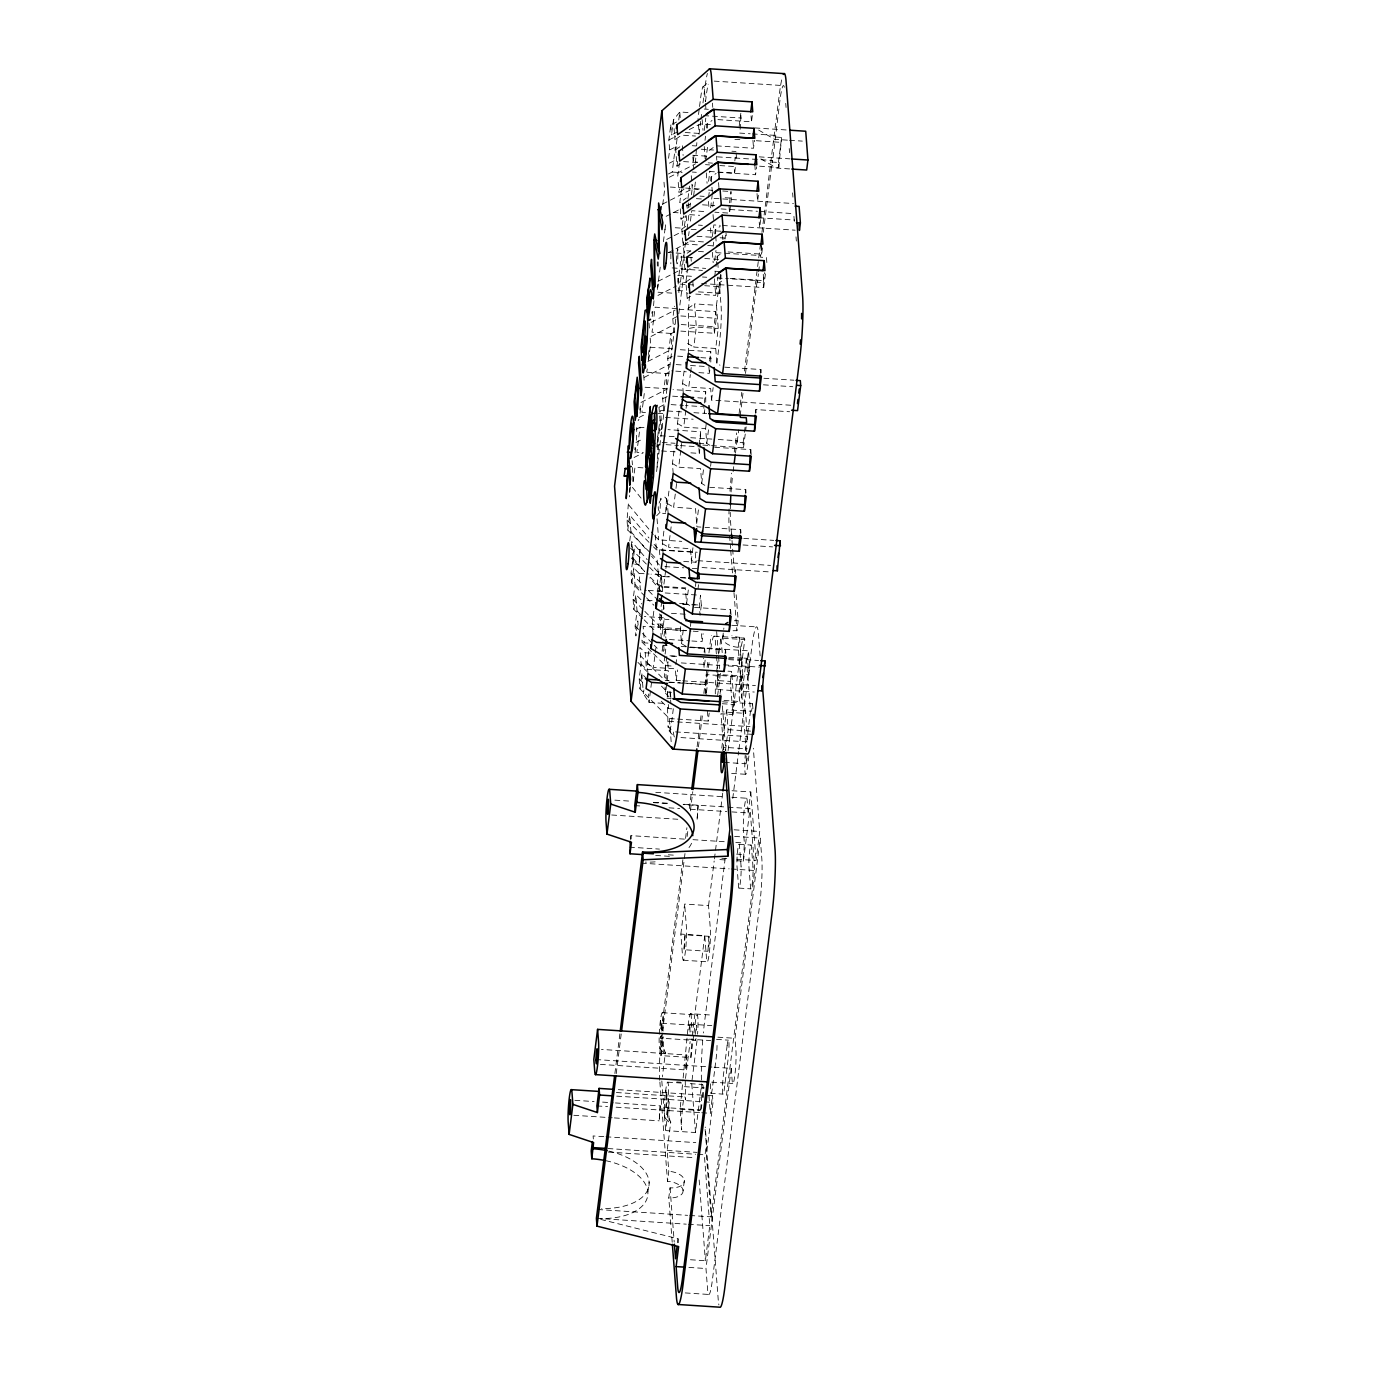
<?xml version="1.0" encoding="UTF-8"?>
<svg xmlns="http://www.w3.org/2000/svg" width="1376" height="1376" viewBox="0 0 1376 1376"><rect width="100%" height="100%" fill="white"/><g stroke="black" fill="none" stroke-linecap="round" stroke-linejoin="round"><path stroke-width="0.75" stroke-dasharray="5 3.75" d="M662.08 1040.755L662.527 1046.07L665.399 1052.606L662.338 1076.909M667.446 1110.157L667.876 1115.506L670.748 1122.076L667.171 1150.456L668.788 1171.303L667.515 1181.313A15.033 8.17 7.2 0 1 683.081 1190.55L684.354 1180.539A15.033 8.17 7.2 0 0 668.788 1171.303M665.915 1090.205L666.328 1095.588L669.218 1102.228A22.842 2.133 -86.3 0 0 670.748 1122.076M660.583 1020.631L660.962 1026.066L663.146 1031.071M630.397 486.812L629.468 496.822M629.503 492.608L629.795 486.399M657.16 467.169L657.866 443.364L657.057 447.114M661.822 1031.14L661.684 1023.194L660.48 1030.228M690.047 1032.12L689.909 1024.174L688.705 1031.209M695.207 1034.442L696.497 1025.447L696.652 1033.393M746.17 755.871L746.308 763.8L747.512 756.783M636.417 440.251L636.813 427.454M653.961 300.725L653.548 305.816M670.852 253.889L670.852 263.762M685.248 1080.487L685.489 1099.871A18.043 1.686 -86.3 0 0 682.823 1104.962A18.043 1.686 -86.3 0 0 681.705 1129.902L680.105 1109.228L682.943 1080.022M683.15 1077.941L687.811 1029.97A18.043 1.686 -86.3 0 1 690.597 1013.682L712.579 1015.144M666.38 510.204C670.318 478.143 646.754 514.951 665.726 513.42M701.846 1104.79L701.21 1109.125M640.322 405.817L639.788 410.168M640.7 408.242L639.874 414.726M635.712 447.991L634.766 455.026M668.581 158.274L669.63 149.932L668.874 140.008L670.766 124.992L678.162 121.208M662.75 204.577L664.591 189.974L663.834 180.05M677.25 131.993L671.522 134.917L673.432 119.901L679.778 111.972L689.737 112.626M649.799 552.309L627.766 530.07L627.009 520.145L628.591 501.156M679.899 136.293L674.945 139.75L675.427 136M648.474 354.475L648.973 350.467M644.02 427.558L640.029 427.3L636.864 452.326L642.85 452.704M644.278 393.502L641.921 412.284L645.912 412.542M648.543 359.721L649.592 351.379M660.222 267.133L657.057 292.159L673.002 293.191M663.421 241.694L665.004 229.173M668.392 173.978L672.21 172.034L675.358 147.008L679.348 147.266M678.764 119.987L679.778 111.972L680.26 118.284M648.509 360.443L650.607 343.742L650.143 337.533M658.141 284.006L657.728 287.343L657.642 283.095M664.986 229.775L665.829 222.981M627.766 530.07L629.658 515.054L648.99 537.999M680.294 163.916L676.992 166.221L675.719 149.674L677.37 136.534M629.744 540.974L630.93 531.6L629.658 515.054M676.992 166.221L677.697 160.596M631.223 545.274L631.704 541.525L647.219 559.688M677.749 176.145L679.4 163.004M645.069 596.358L631.842 583.011L631.068 573.07L632.977 558.054L631.704 541.525M683.975 189.234L679.022 192.692L679.503 188.942M631.842 583.011L633.734 567.996L639.083 573.379L640.356 589.926L646.324 590.304M681.447 189.475L679.796 202.616L686.4 198.006M642.695 618.374L633.872 609.465L633.115 599.54L635.007 584.525L633.734 567.996M684.371 216.858L681.068 219.162L681.533 215.413M633.872 609.465L635.764 594.466L641.113 599.85L641.422 603.978M688.052 242.159L683.098 245.633L681.825 229.087L683.476 215.946M657.866 413.316L663.851 413.694L662.699 398.816L665.846 373.79L671.574 370.866M646.961 372.242L668.891 373.653L667.738 358.775L670.903 333.749L674.704 331.805M677.095 308.602L655.165 307.175L652.018 332.201L673.93 333.611L672.795 318.733L674.378 306.212M684.457 226.128L685.781 215.705M687.931 198.608L689.514 186.087M698.526 114.518L699.283 108.515M699.541 106.52L700.556 98.504A27.056 2.511 -86.3 0 1 704.529 90.868L705.338 101.394M657.9 442.16L661.065 417.134M694.02 155.626L693.229 161.869L697.512 162.144M638.12 625.065L637.81 620.92L635.918 635.936L635.144 626.011L637.036 610.996L635.764 594.466M683.098 245.633L683.562 241.866M675.771 319.026L657.436 464.28A45.098 4.197 -86.3 0 0 656.49 472.639M685.523 242.417L678.987 293.587L677.577 275.389L694.089 276.456M687.088 229.052L688.929 214.45M689.875 207.243L690.391 203.063M691.44 194.721L692.661 184.831M695.448 163.022L696.841 142.64M699.008 134.366L700.694 121.398M700.934 119.402L701.691 113.4M702.981 102.908L704.753 88.907A45.098 4.197 -86.3 0 1 707.367 73.461M678.781 313.728L683.562 275.768L677.835 278.692M688.602 235.726L689.135 231.564M690.442 221.123L691.767 210.7L704.357 211.526M693.659 195.684L695.499 181.082M705.51 101.583L706.266 95.58A33.076 3.079 -86.3 0 1 708.193 84.263M690.081 268.63L685.128 272.104L685.609 268.337M704.254 130.41L705.802 118.13M686.538 290.302L685.902 282.028L687.553 268.888M705.011 140.335L705.527 136.241M706.559 128.054L707.075 123.96L712.028 120.503M671.161 741.698L669.372 718.547L639.995 688.877L639.221 678.953L641.113 663.937L639.84 647.391L645.189 652.792L646.462 669.338L668.375 670.748L667.085 681M690.477 296.253L687.174 298.575L687.88 292.933M705.768 160.975L707.832 144.6M639.995 688.877L641.887 673.862L647.219 679.262M688.327 353.288C688.894 333.972 687.57 314.622 689.582 295.358M662.957 703.325L649.008 702.414L643.4 693.71L643.882 689.961M647.958 673.621L647.184 663.679L648.767 651.175M652.998 633.579L652.241 623.655L653.824 611.133M658.055 593.538L657.281 583.613L658.863 571.092M663.094 553.496L662.338 543.572L663.903 531.05M668.151 513.454L667.377 503.53L668.96 491.008M673.191 473.413L672.434 463.488L674.274 448.886M678.248 433.371L677.474 423.447L679.314 408.844M683.287 393.33L682.53 383.405L684.371 368.802M708.588 181.305L709.878 171.071M658.932 591.181L660.996 574.807L651.037 574.153M708.571 197.37L709.603 189.183M710.635 180.996L711.151 176.902L716.105 173.428M630.466 839.48L630.948 835.645L684.44 839.119M710.618 207.776L712.166 195.495M651.536 682.393L649.008 702.414L648.354 694.003M680.518 680.656L676.235 680.38L675.341 668.805L653.428 667.377L656.318 644.45M660.05 614.831L658.468 627.336L652.241 623.655M661.099 606.489L661.615 602.31M689.703 605.457L686.59 603.617L685.437 588.722L663.507 587.294L665.623 570.61M665.881 568.529L666.672 562.268M691.629 563.575L690.494 548.68L668.564 547.252L671.712 522.244M700.917 527.094L696.927 526.836L695.534 508.638L673.604 507.228L675.719 490.544M675.977 488.446L676.768 482.202M704.839 485.332L701.726 483.492L700.573 468.597L678.66 467.186L680.759 450.502M681.017 448.404L681.808 442.16M709.896 445.291L706.765 443.45L705.63 428.555L683.7 427.145L685.798 410.461M686.074 408.362L686.865 402.119M790.753 405.232L711.564 400.106L710.67 388.514L688.757 387.103L690.322 374.582M690.597 372.5L691.646 364.158M715.726 348.472L693.796 347.062L696.325 327.041L694.536 303.872L716.466 305.3L718.238 328.451L715.726 348.472L716.862 363.367L719.975 365.208M661.306 638.275L660.205 623.792L662.011 609.465M712.751 206.83L713.817 198.368L793.453 203.528M662.252 634.198L664.316 617.824L644.381 616.517M712.355 236.586L713.834 224.924L720.25 225.337M662.114 651.261L662.94 644.69M664.006 636.211L665.072 627.748L665.864 638.086M713.164 246.218L713.68 242.124M714.712 233.937L715.228 229.844L720.181 226.369M664.866 655.956L664.144 661.804L668.409 662.08M665.124 654.013L666.345 644.278M714.694 260.718L715.984 250.466M666.844 656.266L664.264 676.734L668.272 680.776M714.677 276.782L715.709 268.595M715.967 266.548L717.257 256.297L722.211 252.84M614.883 1073.504L619.974 1033.135M616.207 1073.658L621.35 1032.929M670.404 692.472L670.886 698.664L665.537 693.28L666.827 683.046M695.774 294.086L715.692 295.376L718.014 276.937M667.188 696.256L667.928 690.408M699.025 444.912L700.676 431.772L667.979 429.639M704.306 402.996L705.716 391.73L673.019 389.614M709.586 361.08L710.773 351.688L678.076 349.573M680.828 331.1L714.436 333.284L713.92 326.662L715.812 311.647L679.022 309.256M716.466 305.3L720.628 273.48M724.963 239.08L725.444 235.313M729.538 202.788L730.966 191.522L731.464 198.144L729.572 213.16L714.866 212.196M734.818 160.872L735.3 157.105M739.153 126.454L740.821 113.314M690.89 452.859L699.283 453.409L699.765 449.642M700.006 447.768L700.676 431.772M704.804 409.601L704.34 413.368L703.824 406.746L685.437 405.542M705.75 402.102L705.716 391.73M698.888 372.638L709.38 373.326L709.861 369.559M710.807 362.06L710.773 351.688M714.436 333.284L716.328 318.269L715.812 311.647M698.475 291.867L719.476 293.243L721.11 274.908M709.414 171.484L734.629 173.118L735.334 167.476M740.133 129.327L741.182 113.09M669.046 730.794L674.601 737.175A33.076 3.079 -86.3 0 1 673.432 731.757L668.082 726.373L667.429 704.512M675.874 664.642L676.923 656.3L670.662 656.077M686.211 646.428L681.533 643.658L680.398 628.763L681.189 622.502M705.63 428.555L706.421 422.312M676.235 680.38L677.542 669.957M692.954 547.751L691.371 560.256L695.654 560.548M711.564 400.106L713.146 387.585M673.328 708.726L672.073 718.736A27.056 2.511 -86.3 0 1 668.082 726.373M681.533 643.658L683.373 629.056M686.59 603.617L688.43 589.014M696.686 523.534L698.526 508.931M701.726 483.492L703.824 466.808M706.765 443.45L708.606 428.848M716.862 363.367L719.39 343.346A27.056 2.511 -86.3 0 0 721.093 305.936L719.304 282.768L724.258 279.311M683.717 561.442L695.981 562.251L696.48 558.243M717.894 119.609L751.502 121.793L752.758 111.783M690.391 626.493L690.924 622.33M695.448 586.451L695.964 582.289M710.584 466.326L711.117 462.164M698.01 588.722L698.526 584.714M709.122 150.431L715.726 145.804L753.532 148.264L754.547 140.249M701.313 605.165L700.057 615.175L699.283 605.251L700.556 595.24L701.313 605.165L692.919 604.632M717.756 172.275L755.579 174.735L756.576 166.72M691.87 640.992L702.087 641.646L703.102 633.648M758.365 195.203L757.608 201.206L756.852 191.281M704.116 652.19L704.632 648.182L692.025 647.374M705.131 660.119L704.134 668.117L703.36 658.192M760.653 219.661L759.655 227.676L759.036 219.73M682.874 859.725L662.699 1019.685A45.098 4.197 -86.3 0 0 661.546 1030.246M685.558 838.397L686.899 827.733M689.324 808.538L691.474 791.475M697.116 746.686L701.416 712.562M703.841 693.366L707.866 661.374M708.95 652.843L710.016 644.312A45.098 4.197 -86.3 0 1 711.306 635.437M734.251 452.068L736.676 432.872M739.084 413.677L741.784 392.349M744.468 371.021L757.368 268.647M757.643 266.514L760.326 245.186M761.943 232.389L779.418 93.74A45.098 4.197 -86.3 0 1 782.032 78.294M706.163 694.588L705.406 684.663L706.662 674.653L742.507 676.975L745.31 713.37L722.108 711.874M684.99 853.55L663.215 1026.307A33.076 3.079 -86.3 0 0 662.819 1029.609M687.14 836.488L687.948 830.089M690.374 810.894L692.782 791.699M698.423 746.91L702.74 712.785M705.148 693.59L709.448 659.465M733.133 471.624L733.907 465.449M735.472 453.082L737.02 440.716L713.972 439.219M740.185 415.69L743.109 392.452M745.5 373.464L757.213 280.549L725.651 278.502M766.845 262.524L766.466 257.57L760.498 257.174L761.702 244.962M763.302 232.269L772.349 160.424L715.658 156.744M759.586 166.186L778.833 167.425L778.455 162.471L772.486 162.076L779.934 100.362A33.076 3.079 -86.3 0 1 784.32 87.256M702.844 445.067L743.504 447.716L743.126 442.745L737.158 442.367L738.723 429.845M701.64 283.525L763.697 287.55L763.319 282.596L757.35 282.2L758.4 273.858M758.658 271.777L759.707 263.435M706.421 692.592L707.419 684.577L706.662 674.653M728.076 251.963L761.685 254.147L762.7 246.132M693.693 1035.113L690.872 1057.542L660.996 1055.616L663.352 1036.902M647.855 1192.029L649.128 1182.018M680.862 934.098L684.646 904.066L708.537 905.614L710.326 928.783A18.043 1.686 -86.3 0 1 709.19 953.723A18.043 1.686 -86.3 0 1 706.542 958.814L704.753 935.646L680.862 934.098L682.634 957.266A18.043 1.686 -86.3 0 0 685.3 952.175A18.043 1.686 -86.3 0 0 686.418 927.235L684.646 904.066M677.542 719.063L708.21 721.058L709.208 713.043M743.126 442.745L744.175 434.403M744.433 432.322L745.224 426.061M763.319 282.596L764.729 272.603M778.455 162.471L781.62 137.445L775.634 137.05M743.504 447.716L746.136 426.87M763.697 287.55L765.538 272.947M778.833 167.425L781.62 137.445M716.569 672.056L717.911 661.426M718.977 652.929L720.852 638.068L744.76 639.616L740.477 673.604A18.043 1.686 -86.3 0 0 739.342 698.544A18.043 1.686 -86.3 0 0 741.991 693.452L746.411 658.416L724.516 657.006M722.624 638.051L723.879 628.041M723.707 749.524L720.955 713.731L732.892 714.505L730.346 681.412L718.41 680.638L719.166 674.636M720.439 673.363L718.1 691.904A18.043 1.686 -86.3 0 1 717.584 695.448M720.061 693.59L720.525 689.84L721.041 696.462M725.1 653.566L725.582 649.799L687.759 647.356M730.157 613.524L730.622 609.757L692.816 607.315M735.197 573.482L735.678 569.716L735.936 573.035M740.254 533.441L740.718 529.674L705.011 527.369M745.293 493.399L745.775 489.632L707.952 487.19M750.35 453.358L750.814 449.608L713.009 447.148M755.39 413.316L755.854 409.566L789.6 411.751M760.429 373.274L760.911 369.525L723.088 367.065M703.274 1097.36A18.043 1.686 -86.3 0 0 702.723 1084.632A18.043 1.686 -86.3 0 0 700.573 1092.441L695.516 1132.534L665.64 1130.59L669.218 1102.228M722.572 701.812L752.534 703.755L751.588 711.254L726.597 709.81L722.176 744.846A18.043 1.686 -86.3 0 0 721.712 749.077M730.346 681.412L731.619 671.402L727.629 671.144M733.064 630.776A15.033 8.17 7.2 0 1 736.917 630.741L738.172 620.731L736.057 593.28M672.21 1242.201L668.788 1197.842L670.06 1187.832A15.033 8.17 7.2 0 0 684.354 1180.539M746.48 751.692A45.098 4.197 -86.3 0 1 745.826 746.549L738.19 647.288L739.445 637.277A15.033 8.17 7.2 0 1 731.894 635.678M725.513 750.264L728.128 729.658L726.597 709.81M685.506 1078.44L690.15 1041.598M704.753 935.646L693.074 1028.25A33.076 3.079 -86.3 0 0 692.317 1035.062M708.537 905.614L714.161 861.015M714.419 858.899L722.727 793.04M728.076 750.574L740.391 652.86A33.076 3.079 -86.3 0 1 744.76 639.616M732.892 714.505L734.165 704.495L731.619 671.402M693.951 1033.084L695.241 1022.884A18.043 1.686 -86.3 0 1 697.615 1015.918A18.043 1.686 -86.3 0 1 697.58 1034.184M728.661 659.62L741.234 660.446L741.544 657.934L747.529 658.33L748.802 674.859L742.816 674.481L741.544 657.934M742.507 676.975L742.816 674.481M747.529 658.33L748.475 650.814L679.985 646.376M725.221 858.177L704.512 1022.402A45.098 4.197 -86.3 0 0 703.36 1032.963M732.754 798.458L738.654 751.537M738.929 749.404L751.829 647.03A45.098 4.197 -86.3 0 1 758.468 634.302L760.274 657.728M748.802 674.859L749.748 667.36L748.475 650.814M677.525 1242.769L678.041 1238.761L600.469 1219.342M745.31 713.37L745.62 710.876L747.082 736.538A33.076 3.079 -86.3 0 0 748.252 741.939L678.798 737.433M748.905 755.94L747.598 766.243A18.043 1.686 -86.3 0 1 745.207 773.398A18.043 1.686 -86.3 0 1 745.224 755.235M701.726 1112.737L710.291 1113.287L712.493 1095.76L706.077 1095.348M737.003 860.722L743.418 861.135L744.364 843.006L743.453 831.138A18.043 1.686 -86.3 0 1 744.571 806.181A18.043 1.686 -86.3 0 1 747.237 801.142L748.148 812.975L728.884 811.72M748.148 812.975L750.797 791.957L731.533 790.701M689.754 1215.472L711.151 1216.866L706.387 1154.928L713.009 1102.382L712.493 1095.76M743.418 861.135L750.04 808.572L728.644 807.196M690.442 1259.745L705.372 1260.726L709.792 1225.689L704.615 1158.334L706.507 1143.318L705.252 1127.047M711.151 1216.866L754.805 870.509L750.04 808.572M736.814 859.243L756.078 860.499L759.724 831.465L753.326 748.269M734.629 836.419L760.24 838.087L761.822 858.59A33.076 3.079 -86.3 0 1 759.741 904.324L712.424 1279.714A33.076 3.079 -86.3 0 1 707.556 1289.037L705.974 1268.517L731.224 1068.326L714.092 1067.208M731.224 1068.326L732.152 1080.556A18.043 1.686 -86.3 0 0 734.818 1075.464A18.043 1.686 -86.3 0 0 735.936 1050.524L735.008 1038.295L760.24 838.087M652.929 311.612L651.914 318.286M635.144 447.252L634.766 449.763M661.478 1034.821L660.635 1038.158L660.308 1035.646M722.624 750.642L723.466 747.288L747.357 748.836M647.322 368.94L646.754 371.744M652.224 311.423L651.828 313.229M696.084 1038.553L695.465 1040.428L660.635 1038.158M656.627 515.776L659.964 512.388L660.6 498.198M638.98 419.233L638.12 420.643M657.074 444.723L658.192 432.202M658.674 429.622L660.016 419.56L658.932 406.591M702.895 86.946L709.139 81.442M666.569 498.576L665.537 513.558M640.012 549.471L639.152 564.315L640.012 549.471L633.854 549.23L632.84 556.128L632.994 564.057L638.963 564.452M632.994 564.057L634.302 550.314L631.257 545.894M741.75 676.046L740.718 691.01L741.75 676.046L717.859 674.498L716.81 689.462L754.272 692.042M716.81 689.462L717.859 674.498M698.079 805.545L697.03 820.509L698.079 805.545L683.132 804.582M685.059 934.768L684.01 949.732L707.9 951.28L709.104 944.246L708.95 936.316L685.059 934.768L684.01 949.732M708.95 936.316L707.9 951.28M686.779 1054.962L685.73 1069.926L686.779 1054.962L601.45 1049.424M660.222 1105.857L659.173 1120.821L660.222 1105.857L615.416 1102.95M665.984 1107.646L667.033 1092.682L665.984 1107.646L700.797 1109.899M675.719 149.674L682.324 145.065L683.115 155.402M681.825 229.087L688.43 224.46M687.157 253.253L690.46 250.931M685.902 282.028L692.506 277.402M687.931 308.499L694.536 303.872M668.874 140.008L676.27 136.224M689.221 129.602L700.332 123.943L712.596 124.734M669.63 149.932L675.358 147.008M669.424 163.142L676.82 159.358M669.372 177.212L695.276 163.985M662.527 204.13L692.128 189.011L698.251 189.406M666.173 216.307L679.125 209.685M686.538 205.901L690.236 204.026M666.724 239.441L672.279 236.603M674.137 235.657L683.373 230.927M668.53 252.565L674.085 249.727M675.943 248.781L685.196 244.068L697.443 244.859M657.986 281.375L682.032 269.094L702.465 270.418M657.934 295.444L676.442 285.984M651.089 322.362L675.134 310.064M672.795 318.733L678.506 315.809L716.328 318.269M651.037 336.432L675.1 324.134M647.89 361.458L671.935 349.16M667.738 358.775L673.466 355.851M644.14 377.42L670.043 364.176M640.992 402.446L666.896 389.202M662.699 398.816L668.409 395.892M639.1 417.461L646.496 413.677M659.448 407.055L665.004 404.217M636.211 429.243L640.029 427.3M635.936 442.487L643.349 438.703M658.141 431.135L661.839 429.243M634.044 457.503L643.297 452.773M656.249 446.151L659.947 444.259M659.998 1048.684L664.264 1053.38M665.348 1118.155L669.613 1122.85M689.462 328.348L696.325 327.041L718.238 328.451M714.178 81.115L783.632 85.622M704.271 109.048L708.348 109.323M703.755 115.601L741.561 118.061M754.942 127.934L787.794 130.066M739.669 133.076L750.212 133.764M752.311 133.902L775.514 135.398M685.214 132.509L699.18 133.42L698.028 118.525M787.399 140.146L774.602 139.303L756.731 128.966M789.532 140.283L802.328 141.109M683.545 135.261L695.499 136.035M734.904 139.354L741.337 139.767M756.318 140.73L781.998 142.399M692.283 145.701L696.273 145.959M701.261 149.227L713.525 150.018M731.912 151.222L736.005 151.48M759.208 156.864L790.013 158.859M692.73 155.264L707.402 156.21M708.21 162.85L712.493 163.125M683.597 161.594L697.546 162.506M789.618 168.921L776.804 168.096L758.95 157.758M705.492 164.638L709.586 164.914M719.803 165.567L734.113 166.496L734.629 173.118M692.334 172.052L696.308 172.31M672.21 172.034L682.169 172.688M670.318 187.05L684.268 187.962M685.626 188.065L699.576 188.976M708.485 190.06L712.562 190.335M722.778 190.989L728.919 191.384M699.954 196.097L704.151 196.372M725.169 197.731L731.464 198.144M696.359 198.643L702.345 199.038M702.5 204.818L714.763 205.609M721.127 208.928L757.505 211.285M759.638 211.422L793.883 213.641M758.881 217.752L794.726 220.074M673.139 212.454L681.103 212.988M689.651 214.673L699.627 215.31M722.4 225.475L795.156 230.188M698.389 225.114L702.379 225.372M675.22 227.728L683.201 228.261M691.165 229.31L697.305 229.706M707.522 230.377L723.862 231.426M697.013 236.276L711.719 237.222M720.112 237.773L726.425 238.186L726.029 233.215M689.703 241.006L703.652 241.918M707.677 245.513L713.8 245.908M686.71 250.742L690.924 251.017M698.44 251.447L704.426 251.842M716.122 252.651L760.378 255.523M668.082 252.496L674.068 252.892M676.063 253.029L684.027 253.545L683.218 242.898M685.523 257.243L681.24 256.968L678.093 281.994L686.658 282.544M687.673 257.398L696.222 257.948M704.787 258.499L719.768 259.479M693.728 267.615L705.699 268.389M672.176 267.907L682.135 268.561L681 253.666M714.729 271.21L720.869 271.605M730.106 278.434L763.714 280.618L762.958 270.676M702.465 276.989L706.714 277.264M717.171 277.952L723.535 278.365M680.14 284.092L686.28 284.505M688.31 284.626L696.497 285.159M704.667 285.692L718.977 286.621L719.476 293.243M677.68 290.525L685.867 291.058M681.223 324.547L713.92 326.662M650.126 347.216L672.038 348.627L670.903 333.749M677.663 356.126L683.975 356.539M700.78 357.622L711.272 358.31M676.184 364.588L682.307 364.984M690.477 365.5L706.834 366.566M675.771 371.142L686.28 371.812M763.938 378.262L793.9 380.206M763.422 384.816L792.765 386.725M645.069 387.258L666.999 388.668L665.846 373.79M672.623 396.168L678.918 396.58M697.821 397.802L706.232 398.352M671.127 404.613L683.39 405.421M681.498 411.888L660.549 410.512L661.959 428.71L657.969 428.452M693.917 412.68L706.645 413.505M665.348 417.41L693.16 419.216M674.154 436.622L657.401 435.538L658.794 453.736M690.752 437.706L711.874 439.082M699.748 443.313L703.738 443.571M662.183 442.436L675.031 443.278M666.087 444.654L678.351 445.463M680.38 445.583L698.784 446.787M661.478 450.95L676.184 451.896M642.953 467.857L634.972 467.341L632.96 483.354L632.582 466.877M743.745 538.429L773.708 540.372M743.04 544.965L772.555 546.891M654.666 535.814L658.674 539.856L681.774 541.353M654.082 544.38L659.431 549.781L697.236 552.24M653.445 546.84L656.386 549.798L695.224 552.326L695.981 562.251M697.804 560.686L770.56 565.398M702.07 567.548L771.523 572.055M664.9 566.602L683.803 567.824M692.214 568.374L698.509 568.77M639.083 573.379L649.042 574.033M648.492 561.288L661.46 576.252L669.871 576.802M680.38 577.473L686.676 577.886M649.61 567.376L658.433 576.269L670.68 577.06M680.914 577.731L687.037 578.126M650.366 577.301L659.19 586.193L685.764 587.913M648.32 590.442L662.269 591.353L660.996 574.807M696.359 594.982L662.733 592.798L661.46 576.252M647.098 600.246L653.067 600.624M679.555 603.479L683.545 603.737M682.41 603.944L690.821 604.494M682.943 604.202L695.207 604.993M671.436 613.335L687.794 614.384M668.977 619.527L664.78 619.269L659.431 613.868M731.791 625.289L756.886 626.923M680.398 628.763L643.142 626.321L644.415 642.867L648.406 643.125M660.205 623.792L665.537 629.193L686.555 630.552M644.862 611.408L662.492 629.21L691.113 631.068M693.16 631.188L699.283 631.601M714.23 636.176L744.072 638.103M669.39 639.53L689.823 640.855M667.136 645.533L662.871 645.258L663.335 651.467M645.189 652.792L651.158 653.17M728.609 658.554L758.572 660.497M669.94 655.819L676.27 656.232M723.69 664.814L759.535 667.136M681.258 662.922L719.786 665.416M728.334 665.967L749.748 667.36M653.548 653.738L665.296 665.606L673.466 666.139M682.651 680.81L755.424 685.523M665.158 680.415L669.149 680.673M669.613 682.135L680.122 682.806M682.221 682.943L707.419 684.577M668.616 682.272L684.973 683.339M687.002 683.476L705.406 684.663M661.46 686.142L667.343 692.076L671.419 692.334M724.051 700.47L739.978 701.502M666.93 698.2L671.213 698.475M722.211 703.721L734.165 704.495M661.254 701.192L668.616 708.623L674.739 709.018M669.372 718.547L675.496 718.943M668.719 721.368L675.134 721.781M677.284 721.918L750.04 726.631M728.128 729.658L752.018 731.206M747.409 734.027L753.377 734.423M675.53 731.894L747.082 736.538M724.412 762.39L746.308 763.8M731.636 773.381L745.568 774.292M655.767 792.335L723.415 796.721M731.86 797.272L746.669 798.235M653.755 802.328L670.869 803.446M683.717 804.272L726.511 807.058M614.866 800.144L631.928 801.262M653.273 802.638L670.336 803.739M634.732 805.614L643.297 806.164M668.977 807.832L679.675 808.538M690.374 809.226L726.752 811.582M611.684 814.988L677.818 819.27M734.13 829.797L759.724 831.465M693.005 839.67L725.1 841.751M735.799 842.456L744.364 843.006M739.101 844.279L751.055 845.053M629.503 847.152L659.465 849.095M736.487 854.1L742.902 854.513M668.34 854.806L676.906 855.356M721.832 858.28L728.248 858.693M655.681 855.442L672.812 856.56M719.889 859.604L728.437 860.155M641.405 863.148L729.125 868.841M731.275 868.978L754.805 870.509M738.964 888.088L750.9 888.862M683.27 960.207L707.178 961.772M689.909 1024.174L711.805 1025.602M661.684 1023.194L696.497 1025.447M717.876 1037.177L735.008 1038.295M716.535 1039.396L728.472 1040.17M688.86 1039.155L710.756 1040.566M595.825 1059.537L711.96 1067.071M600.4 1064.388L685.73 1069.926M711.65 1082.138L732.789 1083.514M676.768 1081.932L681.034 1082.207M684.474 1086.644L704.374 1087.934M710.652 1083.806A12.023 1.118 -86.3 0 0 710.928 1093.18L723.019 1094.161M618.357 1089.654L703.944 1095.21M616.379 1092.527L684.852 1096.913M616.723 1096.139L702.31 1101.694M704.443 1101.832L713.009 1102.382M574.876 1100.318L594.088 1101.557M602.619 1102.107L613.283 1102.812M680.105 1109.228L700.023 1110.518M596.892 1105.926L607.59 1106.614M616.138 1107.181L699.593 1112.599M573.826 1115.282L612.234 1117.776M614.367 1117.914L659.173 1120.821M603.806 1136.645L593.108 1135.957L593.486 1140.91M605.939 1136.782L695.809 1142.613M667.171 1150.456L697.047 1152.383M607.951 1148.547L695.688 1154.24M697.821 1154.378L706.387 1154.928M608.33 1152.073L693.917 1157.629M597.752 1209.504L687.604 1215.335M596.393 1218.328L686.263 1224.158M688.396 1224.296L709.792 1225.689M688.912 1267.416L705.974 1268.517M685.248 1292.924L708.726 1294.455M662.32 1012.684L697.254 1014.989M667.652 1082.155L682.049 1083.101M690.253 1083.652L702.586 1084.46M687.57 343.364L693.796 347.062M682.53 383.405L688.757 387.103M677.474 423.447L683.7 427.145M672.434 463.488L678.66 467.186M667.377 503.53L673.604 507.228M662.338 543.572L668.564 547.252M657.281 583.613L663.507 587.294M647.184 663.679L653.428 667.377M628.901 505.13L653.325 534.456M627.009 520.145L651.983 545.343M630.93 531.6L646.462 549.764M651.278 553.788L657.16 559.722L658.433 576.269M659.362 564.968L651.536 556.145M630.5 548.095L648.148 565.88M632.977 558.054L644.673 571.436L631.274 558.02M661.409 591.439L649.764 577.817M631.068 573.07L642.833 584.938M648.715 590.872L659.001 601.26M635.007 584.525L640.356 589.926M646.531 597.838L653.875 605.251M633.115 599.54L643.4 609.929M637.036 610.996L642.386 616.396M644.157 619.854L655.922 631.722M662.802 641.68L666.81 645.74M635.144 626.011L641.027 631.945M642.489 633.424L652.774 643.813M654.254 645.292L657.195 648.268M641.749 640.167L644.415 642.867M641.784 641.87L652.069 652.258M640.132 655.458L663.628 679.176M641.113 663.937L646.462 669.338M637.948 662.406L646.772 671.316M639.221 678.953L643.624 683.408M632.461 487.362L641.371 498.525M723.466 747.288L723.776 749.8M695.465 1040.428L695.19 1039.19M700.642 1109.538L701.846 1094.935L702.173 1097.446M785.748 103.355L786.057 107.466M789.222 148.574L789.549 152.684M792.628 192.898L792.954 197.146M796.016 236.861L796.343 241.058M793.935 216.376L794.416 222.568M772.349 160.424L772.486 162.076M751.038 115.842L751.502 121.793M752.93 140.318L753.532 148.264M754.805 164.81L755.579 174.735M760.928 244.223L761.685 254.147M757.213 280.549L757.35 282.2M760.911 369.525L761.169 372.827M736.126 153.132L736.521 158.102M755.854 409.566L756.112 412.869M750.814 449.608L751.193 454.562M729.056 206.538L729.572 213.16M745.775 489.632L746.016 492.952M712.441 103.097L712.768 107.311M716.518 156.142L716.844 160.287M718.547 182.612L719.029 188.822M722.624 235.554L722.95 239.699M737.02 440.716L737.158 442.367M740.718 529.674L740.976 532.994M752.534 703.755L753.033 710.068M705.51 103.51L705.991 109.822M707.075 123.96L707.402 128.088M711.151 176.902L711.788 185.175M711.942 187.239L712.424 193.448M715.228 229.844L715.554 233.972M715.709 236.036L716.191 242.245M717.257 256.297L717.584 260.442M717.739 262.506L718.375 270.78M713.043 214.57L713.68 222.843M746.411 658.416L750.488 711.358L746.067 746.394A18.043 1.686 -86.3 0 0 745.603 750.625M702.19 119.712L702.998 130.238M704.237 146.475L705.2 158.894M706.284 172.946L707.075 183.283M708.468 201.481L709.104 209.754M710.515 227.952L711.306 238.289M712.39 252.358L713.181 262.696M714.419 278.829L715.692 295.376M731.516 534.146L730.536 521.47A33.076 3.079 -86.3 0 1 730.26 512.405M731.998 540.476L734.44 572.158M739.445 637.277L741.234 660.446M750.797 791.957L756.078 860.499M729.607 535.711L730.57 548.37M730.742 550.486L732.531 573.723M733.993 592.729L736.917 630.741M730.622 609.757L731 614.728M692.85 156.916L693.814 169.42M708.881 366.704L709.38 373.326M691.251 175.715L691.75 182.096M691.904 184.212L692.231 188.478M725.582 649.799L725.84 653.118M688.258 202.857L688.912 211.371M722.194 652.62L721.368 641.99A33.076 3.079 -86.3 0 0 720.852 638.068M686.865 204.198L687.192 208.344M690.941 257.14L691.268 261.268M692.816 281.547L693.298 287.739M686.211 215.757L686.865 224.254M716.655 631.584L718.392 654.185M718.564 656.249L719.51 668.581M722.383 705.854L725.823 750.642M716.346 653.927L715.4 641.594A33.076 3.079 -86.3 0 0 710.532 650.934M716.5 655.974L717.446 668.306M717.618 670.37L718.41 680.638M698.905 448.438L699.283 453.409M673.432 119.901L674.498 133.799M674.653 135.777L674.945 139.75M678.23 182.354L679.022 192.692M680.26 208.825L681.068 219.162M683.855 255.558L685.128 272.104M686.693 292.366L687.174 298.575M670.766 124.992L671.522 134.917M704.632 648.182L705.234 656.128M701.485 633.717L702.087 641.646M707.436 711.134L708.21 721.058M708.95 1095.743L710.291 1113.287M649.025 323.068L649.506 329.277M702.672 1097.532L701.691 1084.752A45.098 4.197 -86.3 0 1 702.861 1038.656M705.131 1129.472L718.238 1299.821A45.098 4.197 -86.3 0 0 718.908 1304.964M657.04 518.804L658.674 539.856M659.431 549.781L660.067 558.054M663.662 604.786L663.989 608.932M665.537 629.193L666.173 637.466M663.352 605.406L663.679 609.551M667.738 662.475L668.375 670.748M669.957 691.216L670.92 703.841M643.71 375.252L644.346 383.526M655.251 535.058L656.386 549.798M659.19 586.193L659.672 592.402M661.392 614.728L662.492 629.21M663.748 645.344L664.384 653.6M665.296 665.606L666.569 682.152M667.343 692.076L668.134 702.414M668.289 704.478L668.616 708.623M665.072 687.071L665.537 693.28M695.516 1132.534L691.698 1082.912L696.72 1042.991A18.043 1.686 -86.3 0 0 697.202 1038.794M699.163 1180.006L705.372 1260.726M632.1 460.668L632.41 464.813M641.887 673.862L643.4 693.71M678.041 1238.761L678.334 1242.666M661.822 1080.968L665.64 1130.59M670.06 1187.832L674.223 1242.098M659.878 1082.052L667.515 1181.313M630.948 835.645L631.206 838.964M658.141 261.973L658.244 266.136M657.281 261.801L657.35 266.067M730.312 508.69A33.076 3.079 -86.3 0 1 730.398 504.7M731.069 491.954A33.076 3.079 -86.3 0 1 732.617 475.752M734.337 620.765A15.033 8.17 7.2 0 1 738.172 620.731M738.19 647.288A15.033 8.17 7.2 0 1 724.309 634.044M729.28 531.48A45.098 4.197 -86.3 0 1 729.091 508.621M729.985 491.215A45.098 4.197 -86.3 0 1 731.619 473.189M659.758 1080.349A45.098 4.197 -86.3 0 1 661.03 1035.939M683.081 1190.55A15.033 8.17 7.2 0 1 668.788 1197.842M665.399 1052.606A22.842 2.133 -86.3 0 1 663.61 1038.536M660.996 1055.616A33.076 3.079 -86.3 0 1 662.458 1033.118M715.314 693.917A18.043 1.686 -86.3 0 1 716.105 676.287M690.872 1057.542A33.076 3.079 -86.3 0 1 691.99 1038.708M710.928 1093.18A12.023 1.118 -86.3 0 0 712.407 1088.02L716.191 1057.989A12.023 1.118 -86.3 0 0 717.034 1043.421M690.597 1013.682A18.043 1.686 -86.3 0 1 691.079 1031.295M659.276 1034.15A18.043 1.686 -86.3 0 1 662.148 1012.753A18.043 1.686 -86.3 0 1 662.836 1030.744M662.252 1037.624A18.043 1.686 -86.3 0 1 659.895 1048.65A18.043 1.686 -86.3 0 1 659.224 1035.698M691.543 843.264A54.111 29.446 7.2 0 1 688.241 848.493M655.148 861.858A54.111 29.446 7.2 0 1 645.31 862.133M609 1151.11A54.111 29.446 7.2 0 1 649.042 1185.338A54.111 29.446 7.2 0 1 601.656 1208.489M605.801 1160.69A54.111 29.446 7.2 0 1 647.838 1194.798A54.111 29.446 7.2 0 1 600.383 1218.5M676.493 260.012C677.921 277.47 678.867 227.522 676.493 260.012M727.13 1045.536L723.346 1075.568A12.023 1.118 -86.3 0 0 722.589 1092.183A12.023 1.118 -86.3 0 0 724.361 1088.794L728.145 1058.763A12.023 1.118 -86.3 0 0 728.902 1042.131A12.023 1.118 -86.3 0 0 727.13 1045.536M752.999 866.88L751.485 847.014A12.023 1.118 -86.3 0 0 749.714 850.42A12.023 1.118 -86.3 0 0 748.957 867.035L750.488 886.901A12.023 1.118 -86.3 0 0 752.259 883.495A12.023 1.118 -86.3 0 0 752.999 866.88M741.062 866.106L739.531 846.24A12.023 1.118 -86.3 0 0 737.76 849.646A12.023 1.118 -86.3 0 0 737.003 866.261L738.534 886.127A12.023 1.118 -86.3 0 0 740.305 882.721A12.023 1.118 -86.3 0 0 741.062 866.106M666.999 1112.014A18.043 1.686 -86.3 0 0 667.962 1082.499A18.043 1.686 -86.3 0 0 664.539 1105.977A18.043 1.686 -86.3 0 0 666.999 1112.014"/><path stroke-width="1.5" d="M645.413 364.915L645.396 368.132M654.305 415.552C655.939 449.78 658.64 411.51 655.406 405.06L653.583 406.402L651.811 413.161L651.742 422.174M652.43 430.413L652.482 423.688L653.755 422.294C657.246 429.708 653.376 463.626 652.43 430.413L655.423 430.619L655.664 423.24M654.77 419.99L654.752 413.591L657.178 405.387M649.988 495.377L649.902 499.11A9.374 0.877 -86.3 0 0 649.988 501.999L650.229 503.255L653.548 476.165L654.856 443.106L649.988 495.377L652.981 495.584M723.776 751.416L722.417 762.252L722.434 752.397M649.18 486.192L649.352 494.878L653.05 457.331L649.18 486.192L652.155 486.382M631.309 466.567L628.316 466.361L626.235 498.611L627.301 475.872L624.205 476.044L625.168 468.476L628.144 468.666L627.198 476.251L624.205 476.044M648.285 474.032L648.56 482.374M651.416 478.384L651.536 476.767M650.143 459.068L650.177 467.874M646.617 487.861L647.253 502.188M648.664 448.112L651.742 424.496L652.035 432.46L649.403 454.837L648.664 448.112L651.656 448.318M647.614 319.06L650.229 296.924L647.064 311.698L646.703 300.157L649.971 278.072L649.696 286.397C647.528 284.54 645.447 322.139 649.661 292.692A15.205 1.41 -86.3 0 1 650.349 289.682C655.165 293.398 644.174 326.301 650.59 319.266M650.848 445.411C654.58 402.652 653.669 489.976 650.848 445.411L653.824 445.6L654.357 451.896M653.824 445.6L654.357 441.421M676.373 128.484L676.837 124.734L713.164 99.347L711.392 76.179A45.098 4.197 -86.3 0 0 708.657 69.626L661.856 110.802L614.539 486.192L631.085 701.261L672.744 749.077L747.409 753.928A45.098 4.197 -86.3 0 0 752.466 733.821L799.783 358.448A45.098 4.197 -86.3 0 0 802.604 296.081L786.057 81.029A45.098 4.197 -86.3 0 0 783.322 74.476M625.168 468.476L627.611 468.734L627.989 446.013L630.535 479.089L629.761 485.229L628.316 466.361M653.927 240.336L654.718 233.954L658.485 250.931L658.622 202.994L662.854 222.792L661.994 229.586L658.571 210.855L659.276 251.103L658.278 259.084L654.684 241.694L654.735 287.154L653.927 240.336L656.902 240.525M661.185 206.555L660.755 209.943L657.78 209.754M678.402 154.955L678.884 151.205L715.21 125.801L754.031 128.329L754.805 138.254L715.967 135.742L679.641 161.13L678.884 151.205M680.449 181.426L680.914 177.676L717.24 152.272L756.078 154.8L756.834 164.724L718.014 162.196L681.688 187.6L680.914 177.676M682.479 207.896L682.96 204.147L719.287 178.742L758.107 181.271L758.864 191.195L719.029 188.822L712.424 193.448M569.114 1134.392L572.898 1104.378L572.003 1092.733A18.043 1.686 -86.3 0 0 569.354 1097.429A18.043 1.686 -86.3 0 0 568.202 1122.541L569.114 1134.392L593.606 1142.579L591.8 1158.764A54.111 29.446 7.2 0 1 603.84 1160.295M606.971 834.097L610.755 804.066L609.843 792.232A18.043 1.686 -86.3 0 0 607.177 797.272A18.043 1.686 -86.3 0 0 606.059 822.229L606.971 834.097L631.464 842.267L630.019 853.774L642.85 854.616M684.526 234.367L684.99 230.618L721.316 205.213L760.137 207.742L760.911 217.666L722.073 215.138L685.747 240.542L684.99 230.618M631.085 701.261L678.402 325.871L661.856 110.802M686.314 262.713L687.02 257.088L723.346 231.684L762.184 234.212L762.94 244.137L724.12 241.608L687.794 267.013L687.02 257.088M688.585 287.309L689.066 283.559L725.393 258.155L764.213 260.666L764.987 270.608L726.15 268.079L689.823 293.484L689.066 283.559M597.597 1029.368L593.813 1059.4L594.759 1071.646A18.043 1.686 -86.3 0 0 597.425 1066.555A18.043 1.686 -86.3 0 0 598.543 1041.615L597.597 1029.368L713.611 1036.902M651.106 648.595L652.998 633.579L687.26 653.91L726.081 656.421L724.189 671.436L685.368 668.925L651.106 648.595L650.814 644.622M656.163 608.553L658.055 593.538L692.3 613.868L731.138 616.379L729.246 631.395L690.408 628.884L656.163 608.553L655.698 602.585M666.259 528.47L668.151 513.454L702.396 533.785L741.234 536.296L739.342 551.312L700.504 548.8L666.259 528.47L665.95 524.497M671.299 488.428L673.191 473.413L707.453 493.743L746.274 496.254L744.382 511.27L705.561 508.759L671.299 488.428L670.834 482.477M681.395 408.345L683.287 393.33L717.55 413.66L756.37 416.171L754.478 431.187L715.658 428.676L681.395 408.345L681.086 404.372M686.435 368.304L688.327 353.288L722.589 373.618L761.427 376.13L759.518 391.145L720.697 388.634L686.435 368.304L685.988 362.352M592.385 1141.581L591.216 1150.972L591.8 1158.764M614.074 1089.379L599.093 1088.399L596.892 1105.926L597.39 1112.548L572.898 1104.378M630.225 841.407L630.019 853.774M727.25 790.426L637.398 784.595L634.732 805.614L635.248 812.236L610.755 804.066M660.979 601.587L661.753 595.447M597.39 1112.548L599.609 1095.021L599.093 1088.399M635.248 812.236L636.641 801.228L636.727 802.414A54.111 29.446 7.2 0 1 692.782 835.679M636.727 802.414L637.982 792.404L637.398 784.595M637.982 792.404A54.111 29.446 7.2 0 1 694.037 825.669A54.111 29.446 7.2 0 1 642.575 851.95L620.249 1031.02M614.625 1075.636L596.393 1218.328L596.995 1226.136L678.643 1246.57L676.115 1266.591L677.697 1287.093A33.076 3.079 -86.3 0 0 682.565 1277.771L729.882 902.381A33.076 3.079 -86.3 0 0 731.946 856.663L730.364 836.144L727.852 856.164L643.177 859.759L621.591 1030.934M596.995 1226.136L615.949 1075.791M694.794 538.549L695.964 529.158M739.342 551.312L738.826 544.69L695.035 541.852L696.703 528.711M750.728 111.869L752.001 101.858L713.164 99.347M701.02 542.247L702.431 530.981M680.312 708.95L719.149 711.478L721.041 696.462L682.204 693.951L647.958 673.621L646.066 688.636L680.312 708.95L677.8 728.97A45.098 4.197 -86.3 0 1 671.815 746.841M682.204 693.951L685.368 668.925M687.26 653.91L690.408 628.884M692.3 613.868L695.465 588.842L661.202 568.512L663.094 553.496L697.357 573.826L736.177 576.338L734.285 591.353L695.465 588.842M697.357 573.826L700.504 548.8M702.396 533.785L705.561 508.759M707.453 493.743L710.601 468.717L676.338 448.387L678.248 433.371L712.493 453.702L751.33 456.213L749.438 471.228L710.601 468.717M712.493 453.702L715.658 428.676M717.55 413.66L720.697 388.634M722.589 373.618L725.118 353.598A45.098 4.197 -86.3 0 0 727.938 291.248L726.15 268.079M697.254 578.78L698.01 572.777M754.031 128.329L752.775 138.34L714.952 135.88L708.348 140.507M754.805 164.81L756.078 154.8M756.852 191.281L758.107 181.271M758.881 217.752L760.137 207.742M691.732 789.342L696.841 748.819M762.184 234.212L760.928 244.223L723.105 241.763L716.5 246.373M693.057 789.566L697.89 751.176M734.165 463.385L735.214 455.129M764.213 260.666L762.958 270.676L725.135 268.234L718.53 272.844M719.149 711.478L719.82 695.482M724.877 655.44L724.189 671.436M729.246 631.395L729.916 615.399M734.285 591.353L734.956 575.357M738.826 544.69L740.013 535.316M744.382 511.27L745.052 495.274M749.438 471.228L750.109 455.232M754.478 431.187L755.149 415.191M760.206 375.149L759.518 391.145M724.481 758.52L723.707 764.695A18.043 1.686 -86.3 0 1 721.316 771.85A18.043 1.686 -86.3 0 1 721.334 753.687M723.002 790.925L725.41 771.816M789.79 130.204L805.717 131.236L807.936 160.029L806.68 170.039L791.75 169.059M795.122 206.159L799.112 206.417L800.385 222.964L799.439 230.463L798.957 224.271M677.026 1246.776L675.513 1258.782L674.395 1244.179M727.852 856.164L727.336 849.542L729.865 829.522L723.862 751.623M753.377 734.423L754.323 726.906L753.36 714.282M762.889 677.594L763.422 673.432M764.471 665.09L764.987 660.91L760.722 660.635M778.025 557.469L778.558 553.307M779.607 544.965L780.14 540.785L775.858 540.51M797.426 403.564L797.96 399.401M798.751 393.14L799.267 388.978M758.245 690.649L762.218 690.907L764.987 660.91M773.381 570.524L777.371 570.782L780.14 540.785M796.05 380.344L800.316 380.636L800.712 385.59L797.547 410.616L791.578 410.237M633.51 425.27L633.958 422.14M645.654 466.791L650.332 406.556L647.202 430.826L645.602 466.877M651.794 422.208L653.686 419.921L654.494 420.764M706.318 114.036L712.923 109.409L752.758 111.783L752.001 101.858M710.394 166.978L716.999 162.351L748.51 164.398M727.336 849.542L642.661 853.137L653.359 853.825M651.76 413.488L654.752 413.591M709.792 68.8L784.475 73.65M792.008 158.997L807.936 160.029M796.394 222.706L800.385 222.964M688.172 356.797L698.681 357.485M705.854 362.972L691.904 362.077L687.226 359.308M714.712 375.08L759.655 377.987M796.721 385.332L800.712 385.59M759.242 384.54L715.228 381.685L714.144 367.547M681.017 396.701L693.624 397.526M700.814 403.013L686.865 402.119L682.186 399.332M708.743 413.643L740.185 415.69L740.305 417.341L746.274 417.736L746.669 422.69L712.424 420.471M753.962 424.582L716.156 422.122L709.93 418.424L708.95 405.662M697.752 443.192L681.808 442.16L675.582 438.462M627.215 452.154L630.208 452.343M748.922 464.606L711.117 462.164L704.873 458.466L704.065 447.836M690.718 483.096L676.768 482.202L672.09 479.416M743.883 504.648L706.06 502.206L699.834 498.508L699.008 487.878M685.661 523.138L671.712 522.244L667.05 519.457M700.952 535.66L741.612 538.291M774.55 545.36L780.519 545.756M680.621 563.18L666.672 562.268L660.446 558.587M688.774 578.023L699.283 578.711L698.819 572.743M689.084 578.264L695.207 578.66M733.786 584.731L695.964 582.289L689.737 578.591L688.929 567.961M659.052 601.02L663.043 601.278M675.582 603.221L661.615 602.31L656.954 599.54M673.999 603.393L663.507 602.722L659.5 598.68M662.51 602.877L670.68 603.393M685.781 620.628L702.586 621.711M728.73 624.773L690.924 622.33L684.698 618.632L683.872 607.986M672.52 643.4L656.576 642.351L651.897 639.582M726.476 658.416L679.383 655.354L678.798 647.632M759.397 665.485L765.383 665.881M647.219 679.262L659.173 680.036M667.48 683.425L651.536 682.393L645.292 678.695M673.363 698.612L720.439 701.674M672.984 698.802L708.692 701.124M718.633 704.856L680.828 702.414L674.601 698.716L673.776 688.069M609.276 789.308L636.744 791.097M595.395 1074.604L707.436 1081.863M571.436 1089.654L599.265 1091.443M599.609 1095.021L612.44 1095.864M592.987 1147.584L605.818 1148.41M676.115 1266.591L684.646 1267.141M678.024 1304.482L719.837 1307.2A45.098 4.197 -86.3 0 0 724.894 1287.093L772.211 911.72A45.098 4.197 -86.3 0 0 775.032 849.37L762.407 685.403M659.07 249.71L659.947 253.528M662.148 214.604L662.355 215.705M658.003 244.068L658.33 246.132M776.976 565.811L777.371 570.782M761.84 685.936L762.218 690.907M715.21 125.801L713.938 109.272L677.611 134.659L676.837 124.734M715.967 135.742L717.24 152.272M718.014 162.196L719.287 178.742M721.316 205.213L720.044 188.667L683.717 214.071L682.96 204.147M722.073 215.138L723.346 231.684M724.12 241.608L725.393 258.155M731.516 534.146L731.843 538.36M734.767 576.389L735.248 582.719M725.978 752.775L733.202 846.653A45.098 4.197 -86.3 0 1 730.381 909.003L683.064 1284.393A45.098 4.197 -86.3 0 1 676.424 1297.104L672.365 1244.317M693.934 527.524L695.035 541.852M666.328 639.53L666.655 643.658M666.036 640.15L666.345 644.278M642.575 851.95L643.177 859.759M637.243 416.326L637.019 412.198M643.968 356.814L643.899 352.239M730.398 504.7A33.076 3.079 -86.3 0 1 730.845 495.394M801.606 313.401A33.076 3.079 -86.3 0 1 801.589 318.888M800.505 339.906A33.076 3.079 -86.3 0 1 800.127 344.086M725.565 624.033A15.033 8.17 7.2 0 1 727.801 622.468M593.073 1148.754A54.111 29.446 7.2 0 1 607.057 1150.68M569.251 1110.879C570.679 1128.337 571.625 1078.388 569.251 1110.879M595.808 1059.984C597.236 1077.442 598.182 1027.494 595.808 1059.984M607.108 810.567C608.536 828.025 609.482 778.076 607.108 810.567M637.931 392.349L635.953 413.299L634.886 399.556L636.813 384.282L637.931 392.349M641.835 347.216C641.921 368.768 647.425 318.217 644.553 320.986L641.835 347.216M647.047 461.82L648.234 476.199L649.696 464.486L648.406 451.38L647.047 461.82M638.791 388.342L637.724 408.053L635.127 420.454L634.112 401.809L637.208 377.213L638.791 388.342M648.062 482.133L647.03 487.706L645.241 476.732L646.548 465.105L648.062 482.133M648.732 490.768L648.543 497.441L645.533 505.147C642.076 504.579 643.848 462.852 646.118 489.357L646.789 490.062L648.801 488.033L648.732 490.768M642.437 364.726C642.472 401.173 652.172 303.666 645.086 310.46L641.044 347.079L641.749 360.426L642.867 356.436L642.437 364.726M647.528 451.827L651.347 423.223L651.192 414.761L647.528 451.827M633.837 429.759L632.719 447.802L630.483 458.535L632.943 437.327L631.876 423.24L629.296 448.972C628.247 442.883 632.805 392.59 633.837 429.759M643.246 359.256C642.936 380.447 648.337 335.95 645.722 336.277L643.246 359.256M648.371 479.536C646.823 501.621 653.772 460.272 651.14 454.751L648.371 479.536M639.29 356.453L638.516 362.593L641.061 395.686L641.835 389.546L639.29 356.453M651.502 259.496L650.728 265.637L652.568 289.614L653.342 283.456L651.502 259.496M653.686 287.911L653.273 298.73L653.686 287.911M665.967 263.332A13.536 1.256 -86.3 0 0 666.345 242.4A13.536 1.256 -86.3 0 0 663.886 261.904A13.536 1.256 -86.3 0 0 665.967 263.332M654.684 512.732A13.536 1.256 -86.3 0 0 655.045 491.817A13.536 1.256 -86.3 0 0 652.585 511.322A13.536 1.256 -86.3 0 0 654.684 512.732M628.11 563.627A13.536 1.256 -86.3 0 0 628.488 542.712A13.536 1.256 -86.3 0 0 626.028 562.216A13.536 1.256 -86.3 0 0 628.11 563.627"/></g></svg>
